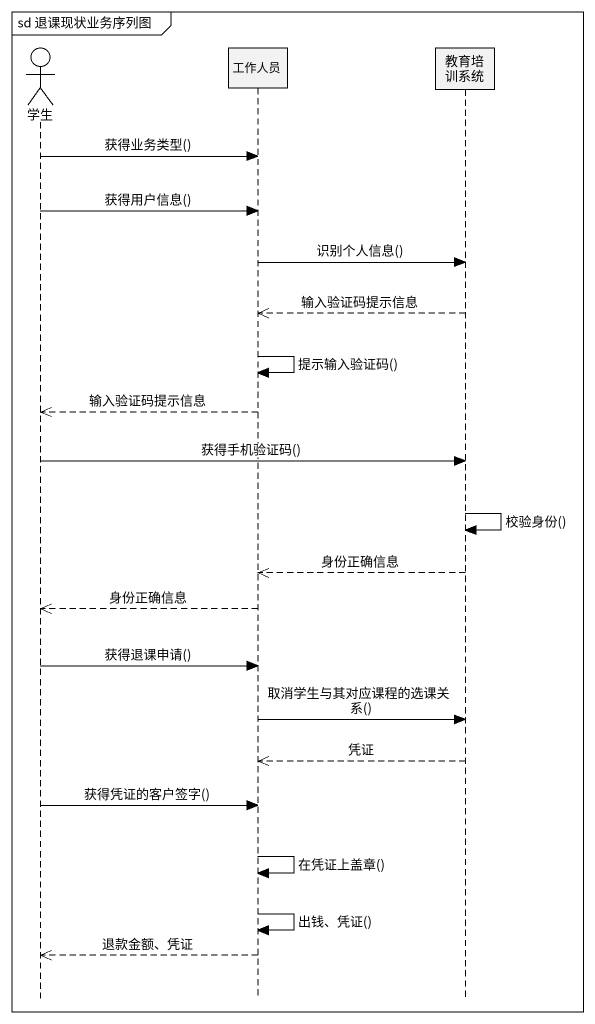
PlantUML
@startuml
mainframe sd 退课现状业务序列图
hide footbox
actor 学生
participant 工作人员
participant 教育培训系统

学生 -> 工作人员 : 获得业务类型()
学生 -> 工作人员 : 获得用户信息()
工作人员 -> 教育培训系统 : 识别个人信息()
教育培训系统 -->> 工作人员 : 输入验证码提示信息
工作人员 -> 工作人员 : 提示输入验证码()
工作人员 -->> 学生 : 输入验证码提示信息
学生 -> 教育培训系统 : 获得手机验证码()
教育培训系统 -> 教育培训系统 : 校验身份()
教育培训系统 -->> 工作人员 : 身份正确信息
工作人员 -->> 学生 : 身份正确信息
学生 -> 工作人员 : 获得退课申请()
工作人员 -> 教育培训系统 : 取消学生与其对应课程的选课关系()
教育培训系统 -->> 工作人员 : 凭证
学生 -> 工作人员 : 获得凭证的客户签字()
工作人员 -> 工作人员 : 在凭证上盖章()
工作人员 -> 工作人员 : 出钱、凭证()
工作人员 -->> 学生 : 退款金额、凭证
@enduml
